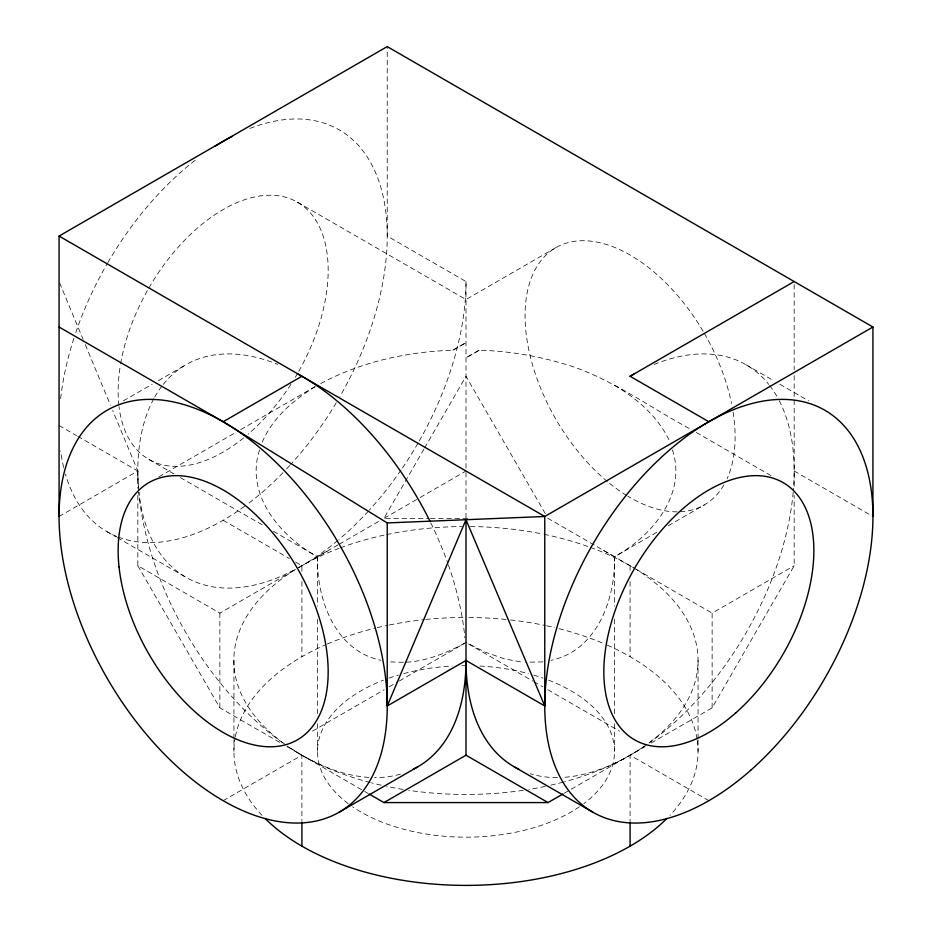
<?xml version="1.0" encoding="UTF-8"?>
<svg xmlns="http://www.w3.org/2000/svg" width="932" height="932" viewBox="0 0 932 932"><rect width="100%" height="100%" fill="white"/><g stroke="black" fill="none" stroke-linecap="round" stroke-linejoin="round"><path stroke-width="0.7" stroke-dasharray="4.66 3.5" d="M672.45 449.993C687.21 494.531 651.515 536.646 614.514 556.754C615.598 598.857 596.969 650.816 551.022 660.299M259.55 449.993C244.79 494.531 280.485 536.646 317.486 556.754C316.402 598.857 335.031 650.816 380.978 660.299M262.23 442.222C272.831 417.175 294.663 398.989 317.486 385.265M423.885 449.212L383.961 518.378L428.976 518.378M424.619 447.954L466 376.283L546.595 515.862M651.212 743.014L712.13 707.842L794.169 565.747L794.169 495.416M452.87 350.246L466 342.661L452.87 350.246C406.457 351.725 359.659 362.094 318.779 384.613M123.385 400.865L152.137 384.264M158.382 380.664L185.887 364.785M59.066 516.479L137.831 471.01L112.69 410.546M158.964 476.788L235.703 432.483M240.736 429.57L314.969 386.722M555.833 247.656L466 299.522L297.413 202.186M479.13 350.246L466 357.83L479.13 350.246C510.317 350.956 541.294 356.618 571.013 365.996C614.27 380.582 651.317 408.239 691.264 429.57M137.831 495.416L137.831 565.747L219.87 613.116L295.7 569.336A232.056 133.975 0 0 0 286.334 745.274M337.967 544.929L296.947 568.613A232.056 133.975 0 0 1 339.085 548.319M339.201 544.218L380.233 520.534M384.287 518.192L418.981 498.166M420.204 497.455L466 471.01M273.449 531.333L317.486 556.754L328.786 550.23M312.511 731.119L384.217 689.715M389.25 686.802L398.057 681.723M399.315 681.001L466 642.498L485.386 652.225L504.433 658.842L522.829 662.256M603.214 550.23L614.514 556.754L658.178 531.543M668.162 525.776L704.347 504.888M223.156 800.681L301.91 755.211L301.91 821.616M712.13 707.842L712.13 613.116L794.169 565.747M564.198 793.249L645.002 746.602M464.707 643.15C446.242 653.181 426.041 661.464 404.814 662.291M542.948 661.871L525.741 662.279M403.358 662.303L389.052 661.871M430.421 518.378L468.179 518.378M746.113 364.785L773.618 380.664M779.863 384.264L808.615 400.865M466 468.214L466 281.546L387.234 236.076L387.234 46.6M794.169 471.01L871.676 515.757M696.297 432.483L773.036 476.788M547.713 518.192L635.053 568.613M636.3 569.336L712.13 613.116M148.899 459.418L174.063 473.945M180.354 477.58L264.641 526.242M468.516 643.954L532.685 681.001M533.943 681.723L542.75 686.802M547.783 689.715L619.489 731.119M59.066 425.54L76.575 435.64M77.822 436.362L137.831 471.01A232.056 133.975 -60 0 0 138.786 490.849M223.156 520.277L289.409 558.524M295.665 562.136L301.91 565.747L301.91 572.97M708.844 800.681L630.09 755.211L630.09 821.616M107.133 531.764L115.883 536.82M117.129 537.543L185.887 577.234M137.831 565.747L219.87 707.842L280.788 743.014M286.998 746.602L367.802 793.249M614.514 385.265C636.766 398.477 657.316 416.033 668.873 439.624M59.625 282.885L83.088 339.318M85.325 344.7L110.454 405.164M794.169 284.435L794.169 369.771M794.169 375.549L794.169 488.24M698.056 660.485L698.056 738.435M698.056 739.88L698.056 751.425M630.09 565.747L630.09 572.97M630.09 581.626L630.09 656.687M614.514 556.754L614.514 606.149M614.514 619.221L614.514 715.112M614.514 723.826L614.514 751.425M466 472.408L466 518.227M317.486 556.754L317.486 606.149M317.486 619.221L317.486 715.112M317.486 723.826L317.486 751.425M301.91 581.626L301.91 656.687M233.944 660.485L233.944 738.435M233.944 739.88L233.944 751.425M219.87 613.116L219.87 707.842M137.831 471.01L137.831 488.24M466 281.546A232.056 133.975 -60 0 1 418.654 442.013M417.944 443.271A232.056 133.975 -60 0 1 401.808 468.924M400.993 470.101A232.056 133.975 -60 0 1 369.398 510.025M368.466 511.039A232.056 133.975 -60 0 1 338.91 539.512M337.803 540.443A232.056 133.975 -60 0 1 299.393 567.18M294.337 569.918A232.056 133.975 -60 0 1 138.926 492.224M633.83 567.961A232.056 133.975 0 0 1 647.903 743.666M646.796 744.47A232.056 133.975 0 0 1 564.524 781.785M563.149 782.146A232.056 133.975 0 0 1 550.789 785.187M545.371 786.375A232.056 133.975 0 0 1 528.84 789.451M523.271 790.313A232.056 133.975 0 0 1 408.729 790.313M403.16 789.451A232.056 133.975 0 0 1 386.629 786.375M381.211 785.187A232.056 133.975 0 0 1 371.623 782.868M370.237 782.519A232.056 133.975 0 0 1 287.475 746.066M340.425 547.818A232.056 133.975 0 0 1 385.265 534.875M386.629 534.584A232.056 133.975 0 0 1 461.666 526.533M470.334 526.533A232.056 133.975 0 0 1 542.645 534.024M544.008 534.304A232.056 133.975 0 0 1 588.873 546.828M590.224 547.317A232.056 133.975 0 0 1 632.583 567.215M400.492 774.119A232.056 133.975 60 0 1 374.489 777.579M368.932 777.381A232.056 133.975 60 0 1 287.604 746.229M282.862 742.932A232.056 133.975 60 0 1 138.81 492.213M138.682 490.768A232.056 133.975 60 0 1 154.083 398.185M154.747 396.974A232.056 133.975 60 0 1 162.354 385.522M163.228 384.415A232.056 133.975 60 0 1 277.841 364.424M430.84 522.98A232.056 133.975 60 0 1 447.931 563.604M448.397 564.92A232.056 133.975 60 0 1 464.893 637.837M654.159 364.424A232.056 133.975 -60 0 1 768.772 384.415M769.646 385.522A232.056 133.975 -60 0 1 778.581 399.409M779.234 400.643A232.056 133.975 -60 0 1 793.318 490.768M793.19 492.213A232.056 133.975 -60 0 1 649.138 742.932M644.396 746.229A232.056 133.975 -60 0 1 563.068 777.381M557.511 777.579A232.056 133.975 -60 0 1 530.192 773.735M548.505 680.139A148.514 85.744 0 0 1 583.828 803.629M579.389 806.797A148.514 85.744 0 0 1 352.611 806.797M348.172 803.629A148.514 85.744 0 0 1 383.495 680.139M388.959 678.123A148.514 85.744 0 0 1 398.302 675.106M403.696 673.591A148.514 85.744 0 0 1 452.125 666.054M461.841 665.716A148.514 85.744 0 0 1 466 665.681M479.875 666.054A148.514 85.744 0 0 1 528.304 673.591M533.698 675.106A148.514 85.744 0 0 1 543.041 678.123M697.299 740.649A232.056 133.975 0 0 1 669.922 815.36M262.078 815.36A232.056 133.975 0 0 1 235.12 737.958M235.377 736.618A232.056 133.975 0 0 1 324.732 645.142M327.283 644.024A232.056 133.975 0 0 1 375.794 627.993M377.192 627.655A232.056 133.975 0 0 1 387.992 625.256M389.355 624.976A232.056 133.975 0 0 1 424.281 619.64M425.714 619.489A232.056 133.975 0 0 1 466 617.45M468.889 617.462A232.056 133.975 0 0 1 509.14 619.792M510.561 619.943A232.056 133.975 0 0 1 545.371 625.535M546.735 625.826A232.056 133.975 0 0 1 554.808 627.655M558.99 628.681A232.056 133.975 0 0 1 604.717 644.024M607.268 645.142A232.056 133.975 0 0 1 697.101 739.297M249.881 128.43A232.056 133.975 -60 0 1 379.219 182.183A232.056 133.975 -60 0 1 339.9 396.543M336.254 402.775A232.056 133.975 -60 0 1 290.633 464.555M289.701 465.569A232.056 133.975 -60 0 1 285.949 469.6M282.967 472.71A232.056 133.975 -60 0 1 246.805 504.643M244.568 506.286A232.056 133.975 -60 0 1 118.108 537.007M116.838 536.506A232.056 133.975 -60 0 1 65.426 474.085M63.667 467.421A232.056 133.975 -60 0 1 60.65 450.89M60.627 398.616A232.056 133.975 -60 0 1 74.012 337.92M75.76 332.631A232.056 133.975 -60 0 1 107.133 263.814M107.856 262.568A232.056 133.975 -60 0 1 196.151 159.512M148.899 287.93A148.514 85.744 -60 0 1 296.714 201.79A148.514 85.744 -60 0 1 298.788 371.274M297.413 373.674A148.514 85.744 -60 0 1 295.304 377.262M290.901 384.333A148.514 85.744 -60 0 1 248.122 434.172M243.636 437.912A148.514 85.744 -60 0 1 119.04 406.748M118.877 405.408A148.514 85.744 -60 0 1 120.391 365.181M120.624 363.748A148.514 85.744 -60 0 1 147.524 290.341M723.931 484.885A148.514 85.744 60 0 1 678.578 511.831M677.214 511.854A148.514 85.744 60 0 1 627.795 496.185M626.654 495.486A148.514 85.744 60 0 1 608.479 482.461M607.349 481.541A148.514 85.744 60 0 1 537.787 265.154A148.514 85.744 60 0 1 703.648 332.2M704.347 333.4A148.514 85.744 60 0 1 731.527 403.451M733.088 412.084A148.514 85.744 60 0 1 727.111 478.698"/><path stroke-width="1.4" d="M387.234 705.955L466 519.707L544.766 705.955L466 660.473L387.234 705.955L387.234 522.934L223.156 421.742L59.066 327.015M59.066 516.479L59.066 236.064L387.234 46.6L872.934 327.015L872.934 516.479M223.156 421.742L301.91 376.272M708.844 421.742L630.09 376.272L794.169 281.546M872.934 327.015L544.766 516.479L387.234 522.934M339.178 812.18L417.944 766.71M369.037 793.971L383.961 802.58L466 755.211L466 519.707M383.961 802.58L548.039 802.58L562.963 793.971M59.066 236.064L544.766 516.479L544.766 705.955M514.056 766.71L592.822 812.18M466 755.211L548.039 802.58M630.09 823.061L630.09 846.163M301.91 823.061L301.91 846.163M666.962 818.413A232.056 133.975 0 0 1 265.038 818.413M298.135 374.14A232.056 133.975 60 0 1 430.2 521.687M413.179 769.238A232.056 133.975 60 0 0 466 660.473A232.056 133.975 -60 0 0 518.821 769.238M630.09 376.272A232.056 133.975 -60 0 1 633.865 374.14M214.803 146.394A232.056 133.975 -60 0 1 231.986 136.503M751.32 769.716A232.056 133.975 -60 0 0 824.867 410.255A232.056 133.975 -60 0 0 550.358 653.682A232.056 133.975 -60 0 0 751.32 769.716M60.475 542.028A232.056 133.975 60 0 0 323.043 819.205A232.056 133.975 60 0 0 285.949 472.419A232.056 133.975 60 0 0 60.475 542.028M119.04 566.936A148.514 85.744 60 0 0 287.079 744.33A148.514 85.744 60 0 0 263.337 522.386A148.514 85.744 60 0 0 119.04 566.936M736.024 712.654A148.514 85.744 -60 0 0 783.101 482.601A148.514 85.744 -60 0 0 607.408 638.397A148.514 85.744 -60 0 0 736.024 712.654"/></g></svg>
